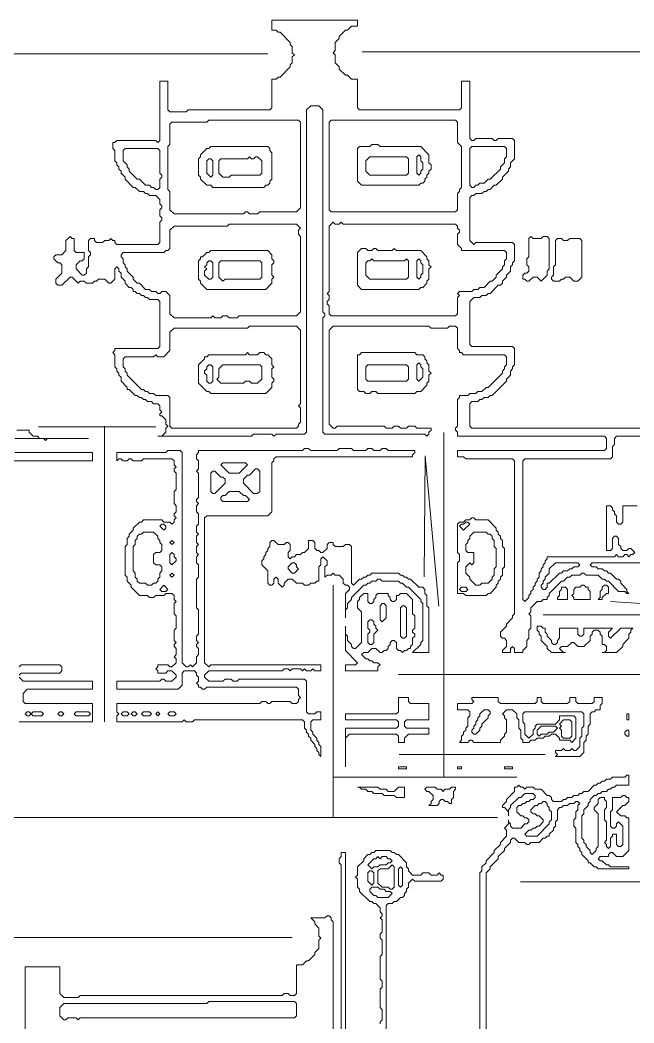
# Model space of a CAD drawing. Header units: millimetres. Extents: x 4 to 412, y 4 to 290.
# Drawn here: x 138.5 to 164.86, y 181.76 to 224.8 of the extents above; entities that cross this region are included whole.
import ezdxf

# ---------------------------------------------------------------- set-up
doc = ezdxf.new("R2010")
doc.units = ezdxf.units.MM
for name, color, linetype, lineweight in [('TRACE_CURVE', 6, 'Continuous', 0), ('TRACE_STRAIGHT', 5, 'Continuous', 0), ('TRACE_TEXT_SYMBOL', 6, 'Continuous', 0)]:
    doc.layers.add(name, color=color, linetype=linetype, lineweight=lineweight)

msp = doc.modelspace()

# ---------------------------------------------------------------- linework, layer by layer
at = {"layer": 'TRACE_CURVE', "color": 6}
for points in [[(149.314, 224.803), (149.314, 224.365), (149.489, 224.365), (149.577, 224.278), (149.665, 224.278), (150.102, 223.84), (150.102, 223.752), (150.19, 223.665), (150.19, 223.402), (150.278, 223.315), (150.19, 223.227), (150.19, 222.964), (150.102, 222.877), (150.102, 222.789), (149.665, 222.351), (149.577, 222.351), (149.489, 222.264), (149.314, 222.264), (149.314, 221.038), (149.227, 220.95), (145.724, 220.95), (145.636, 220.862), (144.935, 220.862), (144.848, 220.95), (144.848, 222.176), (144.498, 222.176), (144.498, 219.636), (144.41, 219.549), (144.322, 219.636), (142.659, 219.636), (142.571, 219.549), (142.483, 219.549), (142.483, 219.286), (142.571, 219.199), (142.571, 218.761), (142.659, 218.673), (142.659, 218.585), (142.746, 218.498), (142.746, 218.41), (142.834, 218.323), (142.834, 218.235), (143.009, 218.06), (143.009, 217.972), (143.359, 217.622), (143.447, 217.622), (143.622, 217.447), (143.797, 217.447), (143.885, 217.359), (143.972, 217.359), (144.06, 217.272), (144.322, 217.272), (144.498, 217.097), (144.498, 216.922), (144.585, 216.834), (144.585, 216.746), (144.498, 216.659), (144.498, 216.396), (144.585, 216.309), (144.585, 216.221), (144.498, 216.133), (144.498, 215.258), (144.41, 215.17), (142.659, 215.17), (142.571, 215.258)], [(158.597, 217.535), (158.685, 217.535), (158.86, 217.71), (158.947, 217.71), (159.21, 217.972), (159.21, 218.06), (159.473, 218.323), (159.473, 218.41), (159.56, 218.498), (159.56, 218.673), (159.736, 218.848), (159.736, 219.636), (159.648, 219.724), (159.035, 219.724), (158.947, 219.636), (158.86, 219.636), (158.772, 219.724), (158.072, 219.724), (157.984, 219.636), (157.896, 219.636), (157.809, 219.724), (157.809, 222.176), (157.459, 222.176), (157.459, 221.038), (157.371, 220.95), (153.08, 220.95), (152.992, 221.038), (152.992, 222.264), (152.73, 222.264), (152.554, 222.439), (152.467, 222.439), (152.204, 222.701), (152.204, 222.789), (152.029, 222.964), (152.029, 223.315), (151.941, 223.402), (152.029, 223.49), (152.029, 223.84), (152.204, 224.015), (152.204, 224.103), (152.467, 224.365), (152.554, 224.365), (152.73, 224.541), (152.992, 224.541), (152.992, 224.803), (149.314, 224.803)], [(150.715, 207.026), (150.803, 207.113), (150.803, 220.95), (150.978, 221.125), (151.328, 221.125), (151.504, 220.95), (151.504, 212.28), (151.591, 212.193), (151.591, 212.105), (151.504, 212.017), (151.504, 207.113), (151.591, 207.026), (155.882, 207.026), (155.97, 206.938), (156.057, 207.026), (156.057, 207.113), (156.145, 207.201), (156.145, 207.288), (155.532, 207.288), (155.444, 207.376), (155.182, 207.376), (155.094, 207.288), (154.831, 207.288), (154.744, 207.376), (154.569, 207.376), (154.481, 207.288), (154.218, 207.288), (154.131, 207.376), (152.117, 207.376), (152.029, 207.288), (151.941, 207.288), (151.766, 207.464), (151.766, 211.492), (151.941, 211.667), (156.057, 211.667), (156.145, 211.58), (156.846, 211.58), (156.933, 211.667), (157.196, 211.667), (157.283, 211.58), (157.283, 210.704), (157.371, 210.616), (157.371, 210.529), (157.459, 210.529), (157.546, 210.441), (159.298, 210.441), (159.385, 210.354), (159.385, 210.003), (159.298, 209.916), (159.298, 209.828), (159.21, 209.74), (159.21, 209.653), (158.597, 209.04), (158.51, 209.04), (158.334, 208.865), (158.159, 208.865), (158.072, 208.777), (157.809, 208.777), (157.721, 208.69), (157.371, 208.69), (157.371, 208.602), (157.283, 208.514), (157.283, 207.376), (157.196, 207.288)], [(165.428, 207.288), (157.896, 207.288), (157.809, 207.376), (157.809, 208.339), (157.896, 208.427), (158.159, 208.427), (158.247, 208.514), (158.334, 208.514), (158.422, 208.602), (158.597, 208.602), (158.685, 208.69), (158.772, 208.69), (159.385, 209.303), (159.385, 209.39), (159.56, 209.565), (159.56, 209.74), (159.648, 209.828), (159.648, 209.916), (159.736, 210.003), (159.736, 210.704), (159.648, 210.791), (157.896, 210.791), (157.809, 210.879), (157.809, 212.718), (157.984, 212.893), (158.247, 212.893), (158.334, 212.981), (158.51, 212.981), (158.597, 213.068), (158.685, 213.068), (159.035, 213.419), (159.123, 213.419), (159.21, 213.506), (159.21, 213.594), (159.385, 213.769), (159.385, 213.856), (159.56, 214.032), (159.56, 214.207), (159.648, 214.294), (159.648, 214.382), (159.736, 214.47), (159.736, 215.17), (159.648, 215.258), (158.072, 215.258), (157.984, 215.17), (157.809, 215.345), (157.809, 217.184), (157.896, 217.272), (157.984, 217.272), (158.072, 217.359), (158.334, 217.359), (158.422, 217.447), (158.51, 217.447), (158.597, 217.535)], [(142.571, 215.258), (142.571, 215.345), (142.483, 215.345), (142.396, 215.433), (142.308, 215.345), (142.133, 215.345), (142.046, 215.258), (141.783, 215.258), (141.695, 215.345), (141.695, 215.433), (141.52, 215.433), (141.433, 215.345), (141.433, 214.907), (141.52, 214.82), (141.52, 214.732), (141.433, 214.645), (141.433, 214.207), (141.345, 214.119), (141.345, 213.944), (141.257, 213.856), (141.17, 213.856), (140.907, 214.119), (140.907, 214.294), (141.082, 214.47), (141.17, 214.47), (141.257, 214.557), (141.257, 214.82), (140.907, 214.82), (140.82, 214.907), (140.82, 215.433), (140.732, 215.433), (140.644, 215.52), (140.469, 215.345), (140.469, 214.907), (140.294, 214.732), (140.031, 214.732), (139.944, 214.645), (139.944, 214.557), (140.119, 214.382), (140.206, 214.382), (140.294, 214.294), (140.294, 213.944), (140.031, 213.681), (140.031, 213.506), (140.119, 213.419), (140.294, 213.419), (140.644, 213.769), (140.732, 213.769), (140.995, 213.506), (141.082, 213.594), (141.257, 213.594), (141.345, 213.506), (141.608, 213.506), (141.695, 213.594), (141.783, 213.594), (141.87, 213.681), (142.133, 213.681), (142.308, 213.506), (142.396, 213.506), (142.571, 213.681), (142.571, 214.119), (142.659, 214.207), (142.746, 214.119), (142.746, 214.032)], [(142.746, 214.032), (142.834, 213.944), (142.834, 213.769), (143.009, 213.594), (143.009, 213.506), (143.184, 213.331), (143.272, 213.331), (143.359, 213.243), (143.359, 213.156), (143.447, 213.156), (143.534, 213.068), (143.622, 213.068), (143.709, 212.981), (143.797, 212.981), (143.885, 212.893), (143.972, 212.893), (144.06, 212.806), (144.41, 212.806), (144.498, 212.718), (144.498, 210.791), (144.41, 210.704), (142.571, 210.704), (142.571, 210.616), (142.483, 210.529), (142.571, 210.441), (142.571, 209.916), (142.659, 209.828), (142.659, 209.74), (142.746, 209.653), (142.746, 209.565), (142.834, 209.478), (142.834, 209.303), (143.096, 209.04), (143.096, 208.952), (143.184, 208.952), (143.447, 208.69), (143.534, 208.69), (143.622, 208.602), (143.709, 208.602), (143.797, 208.514), (143.885, 208.514), (143.972, 208.427), (144.147, 208.427), (144.235, 208.339), (144.41, 208.339), (144.498, 208.252), (144.498, 208.077), (144.585, 207.989), (144.498, 207.901), (144.498, 207.814), (144.585, 207.814), (144.76, 207.639), (144.76, 207.464), (144.848, 207.376), (144.76, 207.288), (144.76, 207.113), (144.585, 206.938), (144.41, 206.938), (148.438, 206.938), (148.526, 207.026), (149.314, 207.026), (149.402, 206.938), (149.489, 207.026), (150.715, 207.026)], [(138.28, 206.851), (139.506, 206.851), (139.593, 206.763), (139.681, 206.851), (141.433, 206.851), (139.331, 206.851), (139.243, 206.938), (139.068, 206.938), (138.893, 207.113), (138.893, 207.201), (138.367, 207.201)], [(157.196, 207.288), (157.196, 207.201), (157.283, 207.113), (157.283, 206.938), (163.589, 206.938), (163.676, 206.851), (163.676, 206.413), (163.589, 206.325), (157.283, 206.325), (157.283, 206.062), (157.546, 206.062), (157.634, 205.975), (159.648, 205.975), (159.736, 205.887), (159.736, 199.319), (159.648, 199.232), (159.648, 199.144), (159.385, 198.881), (159.385, 198.794), (159.123, 198.531), (159.123, 198.356), (159.21, 198.268), (159.298, 198.268), (159.385, 198.181), (159.385, 197.918), (159.21, 197.743), (159.21, 197.655), (159.56, 197.655), (159.56, 197.83), (159.648, 197.918), (159.736, 197.83), (159.736, 197.655), (160.086, 197.655), (160.086, 197.743), (160.261, 197.918), (160.261, 198.181), (160.349, 198.268), (160.349, 198.619), (160.436, 198.706), (160.436, 199.232), (160.349, 199.319), (160.436, 199.407), (160.436, 199.582), (160.699, 199.845), (160.874, 199.845), (160.962, 199.932), (161.137, 199.932), (161.137, 200.02), (161.224, 200.107), (161.224, 200.195), (161.75, 200.72), (161.837, 200.72), (162.012, 200.895), (162.1, 200.895), (162.188, 200.983), (162.538, 200.983), (162.626, 201.071), (162.713, 201.071), (162.801, 200.983), (163.326, 200.983), (163.501, 200.808), (163.589, 200.808), (163.676, 200.72), (163.764, 200.72)], [(164.027, 202.647), (164.114, 202.647), (164.202, 202.559), (164.202, 202.297), (164.289, 202.209), (164.289, 202.122), (164.377, 202.034), (164.552, 202.034), (164.64, 202.122), (164.727, 202.122), (164.902, 201.946), (164.815, 201.859), (164.727, 201.859), (164.64, 201.771), (164.552, 201.859), (164.465, 201.859), (164.377, 201.771), (164.202, 201.771), (164.114, 201.859), (164.027, 201.771), (161.137, 201.771), (161.137, 201.684), (161.049, 201.596), (161.049, 201.509), (160.962, 201.421), (160.962, 201.333), (160.874, 201.246), (160.874, 201.158), (160.786, 201.071), (160.786, 200.895), (160.699, 200.808), (160.699, 200.72), (160.611, 200.633), (160.611, 200.545), (160.524, 200.458), (160.524, 200.37), (160.436, 200.282), (160.436, 200.195), (160.349, 200.107), (160.349, 200.02), (160.173, 199.845), (160.086, 199.932), (160.086, 205.887), (160.173, 205.975), (163.852, 205.975), (163.939, 206.062), (163.939, 206.5), (164.027, 206.588), (164.027, 206.851), (164.114, 206.938), (166.216, 206.938)], [(137.93, 205.887), (141.608, 205.887), (141.608, 206.238), (138.28, 206.238)], [(164.99, 203.961), (164.377, 203.961), (164.377, 203.26), (164.289, 203.172), (164.202, 203.172), (164.114, 203.26), (164.114, 203.523), (164.027, 203.61), (164.027, 203.698), (163.939, 203.785), (163.939, 203.873), (163.852, 203.961), (163.676, 203.961), (163.676, 202.034), (163.852, 202.034), (163.939, 202.122), (163.939, 202.559), (164.027, 202.647)], [(163.764, 200.72), (164.202, 200.282), (164.465, 200.282), (164.552, 200.195), (164.64, 200.195), (164.552, 200.282), (164.552, 200.37), (164.289, 200.633), (164.289, 200.72), (164.202, 200.808), (164.114, 200.808), (163.852, 201.071), (163.764, 201.071), (163.676, 201.158), (163.589, 201.158), (163.501, 201.246), (163.326, 201.246), (163.239, 201.333), (163.063, 201.333), (162.976, 201.421), (163.063, 201.509), (167.004, 201.509)], [(138.455, 196.692), (138.543, 196.779), (140.206, 196.779), (140.294, 196.867), (140.294, 197.042), (140.206, 197.13), (138.543, 197.13), (138.455, 197.042)], [(138.455, 194.678), (141.608, 194.678), (141.608, 195.466), (138.718, 195.466), (138.63, 195.553), (138.63, 195.904), (138.805, 196.079), (141.608, 196.079), (141.608, 196.429), (138.63, 196.429), (138.455, 196.604)], [(164.552, 192.401), (164.465, 192.313), (163.939, 192.313), (163.852, 192.226), (163.676, 192.226), (163.589, 192.138), (163.501, 192.138), (163.414, 192.05), (163.326, 192.05), (163.239, 191.963), (163.151, 191.963), (162.888, 191.7), (162.713, 191.7), (162.626, 191.613), (162.538, 191.613), (162.45, 191.525), (162.275, 191.525), (162.188, 191.437), (162.012, 191.437), (161.925, 191.35), (161.837, 191.35), (161.75, 191.262), (161.399, 191.262), (161.312, 191.35), (161.312, 191.437), (161.224, 191.525), (161.137, 191.525), (160.874, 191.788), (160.611, 191.788), (160.524, 191.875), (160.261, 191.875), (160.173, 191.788), (160.086, 191.875), (159.998, 191.875), (159.911, 191.963), (159.823, 191.875), (159.736, 191.875), (159.736, 191.7), (159.385, 191.35), (159.385, 191.262), (159.21, 191.087), (159.21, 191), (159.298, 191), (159.473, 190.824), (159.473, 190.649), (159.473, 190.912), (159.56, 191), (159.56, 191.087), (159.911, 191.437), (159.998, 191.437), (160.173, 191.613), (160.524, 191.613), (160.611, 191.525), (160.611, 191.437), (160.524, 191.35), (160.436, 191.35), (160.349, 191.262), (160.261, 191.262), (160.173, 191.175), (160.086, 191.175), (159.998, 191.087), (159.911, 191.087), (159.823, 191), (159.823, 190.824)], [(163.589, 190.912), (163.676, 191), (163.676, 191.262), (163.589, 191.35), (163.589, 191.437), (163.414, 191.437), (163.326, 191.35), (163.326, 191.175), (163.151, 191), (163.151, 190.912), (163.326, 190.737), (163.326, 189.336), (163.239, 189.248), (163.239, 189.161), (163.063, 188.985), (162.976, 189.073), (162.976, 189.161), (162.801, 189.336), (162.801, 189.423), (162.713, 189.511), (162.713, 189.598), (162.626, 189.686), (162.626, 190.649), (162.713, 190.737), (162.713, 190.912), (162.888, 191.087), (162.888, 191.175), (162.976, 191.262), (162.976, 191.35), (163.151, 191.525), (163.239, 191.525), (163.326, 191.613), (163.414, 191.613), (163.501, 191.7), (163.676, 191.7), (163.764, 191.788), (163.852, 191.788), (163.939, 191.875), (164.027, 191.875), (164.114, 191.963), (164.64, 191.963), (164.64, 192.401), (164.552, 192.401)], [(158.51, 166.829), (158.51, 188.197), (158.685, 188.372), (158.685, 188.46), (159.035, 188.81), (159.035, 188.898), (159.298, 189.161), (159.298, 189.248), (159.56, 189.511), (159.56, 189.598), (159.648, 189.686), (159.736, 189.686), (159.911, 189.511), (160.173, 189.511), (160.261, 189.423), (160.349, 189.423), (160.436, 189.511), (160.786, 189.511), (160.962, 189.686), (161.049, 189.686), (161.137, 189.774), (161.224, 189.774), (161.224, 189.861), (161.399, 190.036), (161.399, 190.124), (161.487, 190.211), (161.487, 190.387), (161.575, 190.474), (161.575, 190.912), (161.662, 191), (161.75, 191), (161.837, 191.087), (162.012, 191.087), (162.1, 191.175), (162.275, 191.175), (162.363, 191.262), (162.45, 191.262), (162.538, 191.175), (162.45, 191.087), (162.45, 190.912), (162.363, 190.824), (162.363, 190.562), (162.275, 190.474), (162.275, 190.211), (162.363, 190.124), (162.363, 189.511), (162.45, 189.423), (162.45, 189.336), (162.538, 189.248), (162.538, 189.161), (162.626, 189.073)], [(162.626, 189.073), (162.626, 188.985), (162.888, 188.723), (162.888, 188.635), (162.976, 188.635), (163.151, 188.46), (163.239, 188.46), (163.326, 188.372), (164.64, 188.372), (164.64, 188.46), (163.852, 188.46), (163.764, 188.548), (163.676, 188.548), (163.501, 188.723), (163.414, 188.723), (163.326, 188.81), (163.414, 188.898), (163.764, 188.898), (163.764, 188.985), (163.852, 189.073), (163.939, 189.073), (164.114, 188.898), (164.377, 188.898), (164.64, 189.161), (164.64, 190.562), (164.552, 190.562), (164.465, 190.649), (164.289, 190.649), (164.114, 190.824), (164.377, 191.087), (164.465, 191.087), (164.64, 191.262), (164.64, 191.437), (164.552, 191.437), (164.465, 191.525), (164.377, 191.525), (164.289, 191.437), (163.939, 191.437), (163.939, 190.912), (163.852, 190.824), (163.852, 190.211), (163.939, 190.124), (164.027, 190.124), (164.114, 190.211), (164.114, 190.299), (164.202, 190.387), (164.377, 190.211), (164.377, 189.423), (164.289, 189.336), (164.202, 189.336), (164.114, 189.423), (164.114, 189.861), (163.939, 189.861), (163.939, 189.774), (163.852, 189.686), (163.852, 189.336), (163.764, 189.248), (163.676, 189.336), (163.676, 189.423), (163.589, 189.511), (163.676, 189.598), (163.676, 190.387), (163.589, 190.474), (163.589, 190.912)], [(159.823, 190.824), (159.998, 190.649), (160.086, 190.649), (160.173, 190.562), (160.261, 190.562), (160.349, 190.474), (160.349, 190.387), (160.261, 190.299), (160.173, 190.299), (159.998, 190.124), (159.648, 190.124), (159.56, 190.211), (159.56, 190.299), (159.473, 190.387), (159.473, 190.474), (159.473, 190.299), (159.298, 190.124), (159.385, 190.036), (159.385, 189.774), (159.123, 189.511), (159.123, 189.423), (158.86, 189.161), (158.86, 189.073), (158.51, 188.723), (158.51, 188.635), (158.334, 188.46), (158.334, 188.285), (158.247, 188.197), (158.247, 166.829)], [(153.781, 189.161), (153.693, 189.073), (153.605, 189.073), (153.518, 188.985), (153.43, 188.985), (153.255, 188.81), (153.255, 188.723), (152.992, 188.46), (152.992, 188.11), (152.905, 188.022), (152.992, 187.934), (152.992, 187.584), (153.08, 187.497), (153.08, 187.409), (153.518, 186.971), (153.605, 186.971), (153.693, 186.884), (153.781, 186.884), (153.956, 186.708), (153.956, 186.533), (154.043, 186.446), (154.043, 186.358), (153.956, 186.271), (154.043, 186.183), (154.043, 185.658), (153.956, 185.57), (153.956, 185.395), (154.043, 185.307), (154.043, 184.694), (153.956, 184.607), (153.956, 183.643), (154.043, 183.556), (154.043, 183.293), (153.956, 183.205), (153.956, 182.417), (154.043, 182.33), (154.043, 181.892), (153.956, 181.804), (153.956, 181.717)], [(154.218, 171.558), (154.218, 186.796), (154.306, 186.884), (154.481, 186.884), (154.569, 186.971), (154.656, 186.971), (154.831, 187.146), (154.919, 187.146), (155.007, 187.234), (155.007, 187.321), (155.094, 187.409), (155.094, 187.497), (155.182, 187.584), (155.182, 187.759), (155.357, 187.934), (155.444, 187.847), (156.583, 187.847), (156.67, 187.934), (156.67, 188.11), (156.583, 188.11), (156.495, 188.197), (156.408, 188.11), (156.145, 188.11), (156.057, 188.197), (155.795, 188.197), (155.707, 188.11), (155.357, 188.11), (155.182, 188.285), (155.182, 188.372), (155.094, 188.46), (155.094, 188.635), (154.744, 188.985), (154.656, 188.985), (154.569, 189.073), (154.481, 189.073), (154.394, 189.161), (153.781, 189.161)], [(151.679, 186.358), (151.591, 186.271), (150.978, 186.271), (151.153, 186.095), (151.153, 186.008), (151.328, 185.833), (151.328, 185.482), (151.416, 185.395), (151.328, 185.307), (151.328, 184.957), (151.153, 184.782), (151.153, 184.694), (150.891, 184.432), (150.803, 184.432), (150.628, 184.256), (150.365, 184.256), (150.365, 183.03), (150.278, 182.943), (150.102, 182.943), (150.015, 183.03), (149.84, 183.03), (149.752, 182.943), (141.082, 182.943), (140.995, 182.855), (140.382, 182.855), (140.206, 183.03), (140.206, 184.169), (138.718, 184.169), (138.718, 178.652)], [(151.854, 186.183), (151.854, 186.271), (151.766, 186.358), (151.679, 186.358)], [(151.941, 179.44), (151.941, 186.095), (151.854, 186.183)]]:
    msp.add_lwpolyline(points, dxfattribs=at)
for points in [[(146.512, 220.425), (146.599, 220.512), (150.453, 220.512), (150.54, 220.425), (150.54, 216.746), (150.365, 216.571), (148.789, 216.571), (148.701, 216.484), (148.351, 216.484), (148.263, 216.571), (148.176, 216.571), (148.088, 216.484), (145.111, 216.484), (144.935, 216.659), (144.935, 217.447), (144.848, 217.535), (144.848, 219.374), (144.935, 219.461), (144.935, 220.337), (145.023, 220.425)], [(151.766, 220.425), (151.854, 220.512), (157.196, 220.512), (157.283, 220.425), (157.283, 219.549), (157.459, 219.374), (157.459, 217.622), (157.371, 217.535), (157.371, 217.447), (157.283, 217.359), (157.283, 216.659), (157.196, 216.571), (151.854, 216.571), (151.766, 216.659)], [(142.921, 219.199), (143.009, 219.286), (144.41, 219.286), (144.498, 219.199), (144.498, 218.235), (144.585, 218.148), (144.585, 218.06), (144.498, 217.972), (144.498, 217.622), (144.41, 217.535), (144.322, 217.535), (144.235, 217.622), (144.147, 217.622), (144.06, 217.71), (143.885, 217.71), (143.622, 217.972), (143.534, 217.972), (143.184, 218.323), (143.184, 218.41), (143.096, 218.498), (143.096, 218.585), (142.921, 218.761)], [(157.809, 219.286), (157.896, 219.374), (159.298, 219.374), (159.385, 219.286), (159.385, 218.936), (159.298, 218.848), (159.298, 218.673), (159.123, 218.498), (159.123, 218.41), (158.685, 217.972), (158.597, 217.972), (158.422, 217.797), (158.247, 217.797), (158.159, 217.71), (158.072, 217.71), (157.984, 217.622), (157.896, 217.622), (157.809, 217.71)], [(151.941, 216.133), (152.029, 216.046), (152.204, 216.046), (152.292, 216.133), (152.379, 216.046), (157.196, 216.046), (157.283, 215.958), (157.283, 215.871), (157.371, 215.783), (157.371, 215.696), (157.283, 215.608), (157.283, 215.17), (157.459, 214.995), (157.459, 214.907), (159.298, 214.907), (159.385, 214.82), (159.385, 214.557), (159.298, 214.47), (159.298, 214.294), (159.21, 214.207), (159.21, 214.119), (158.947, 213.856), (158.947, 213.769), (158.772, 213.594), (158.685, 213.594), (158.422, 213.331), (158.247, 213.331), (158.159, 213.243), (157.984, 213.243), (157.896, 213.156), (157.371, 213.156), (157.283, 213.068), (157.371, 212.981), (157.283, 212.893), (157.283, 212.193), (157.196, 212.105), (151.854, 212.105), (151.766, 212.193), (151.766, 212.543), (151.679, 212.63), (151.679, 212.718), (151.766, 212.806), (151.766, 212.981), (151.679, 213.068), (151.766, 213.156), (151.766, 215.958)], [(147.388, 215.958), (147.475, 216.046), (150.365, 216.046), (150.54, 215.871), (150.453, 215.783), (150.453, 215.608), (150.54, 215.52), (150.54, 212.28), (150.365, 212.105), (147.913, 212.105), (147.825, 212.017), (147.475, 212.017), (147.388, 212.105), (147.212, 212.105), (147.125, 212.017), (146.862, 212.017), (146.775, 212.105), (146.687, 212.017), (145.111, 212.017), (144.935, 212.193), (144.935, 212.981), (144.76, 213.156), (144.585, 213.156), (144.498, 213.068), (144.41, 213.068), (144.322, 213.156), (144.147, 213.156), (144.06, 213.243), (143.885, 213.243), (143.622, 213.506), (143.534, 213.506), (143.359, 213.681), (143.359, 213.769), (143.096, 214.032), (143.096, 214.119), (143.009, 214.207), (143.009, 214.294), (142.921, 214.382), (142.921, 214.557), (142.834, 214.645), (142.834, 214.732), (142.921, 214.82), (144.673, 214.82), (144.76, 214.907), (144.848, 214.907), (144.935, 214.995), (144.935, 215.783), (145.111, 215.958)], [(148.263, 211.58), (148.351, 211.667), (150.365, 211.667), (150.54, 211.492), (150.54, 208.339), (150.453, 208.252), (150.54, 208.164), (150.54, 207.551), (150.453, 207.464), (150.453, 207.376), (150.365, 207.288), (145.023, 207.288), (144.935, 207.376), (144.935, 208.602), (144.848, 208.69), (144.322, 208.69), (144.235, 208.777), (144.06, 208.777), (143.972, 208.865), (143.885, 208.865), (143.797, 208.952), (143.709, 208.952), (143.096, 209.565), (143.096, 209.653), (143.009, 209.74), (143.009, 209.828), (142.921, 209.916), (142.921, 210.266), (143.009, 210.354), (144.235, 210.354), (144.322, 210.441), (144.41, 210.354), (144.673, 210.354), (144.935, 210.616), (144.935, 211.404), (145.111, 211.58)], [(161.487, 201.509), (162.45, 201.509), (162.538, 201.421), (162.45, 201.333), (162.275, 201.333), (162.188, 201.246), (162.1, 201.246), (162.012, 201.158), (161.837, 201.158), (161.75, 201.071), (161.662, 201.071), (161.224, 200.633), (161.137, 200.633), (161.137, 200.458), (161.049, 200.37), (160.962, 200.37), (160.874, 200.458), (160.874, 200.545), (160.962, 200.633), (160.962, 200.72), (161.049, 200.808), (161.049, 200.895), (161.224, 201.071), (161.224, 201.246)], [(138.718, 195.028), (138.805, 195.116), (138.893, 195.116), (138.98, 195.028), (138.893, 194.94), (138.805, 194.94)], [(138.98, 195.028), (139.068, 195.116), (139.418, 195.116), (139.506, 195.028), (139.418, 194.94), (139.068, 194.94)], [(140.119, 195.028), (140.206, 195.116), (140.294, 195.116), (140.382, 195.028), (140.294, 194.94), (140.206, 194.94)], [(140.82, 195.028), (140.907, 195.116), (141.433, 195.116), (141.52, 195.028), (141.433, 194.94), (140.907, 194.94)], [(160.874, 191.175), (160.962, 191.262), (161.049, 191.262), (161.137, 191.175), (161.137, 191.087), (161.224, 191), (161.224, 190.912), (161.312, 190.824), (161.312, 190.474), (161.224, 190.387), (161.224, 190.299), (160.699, 189.774), (160.261, 189.774), (160.173, 189.861), (160.349, 190.036), (160.436, 190.036), (160.524, 190.124), (160.611, 190.124), (160.699, 190.211), (160.786, 190.211), (160.962, 190.387), (160.962, 190.474), (160.786, 190.649), (160.699, 190.649), (160.611, 190.737), (160.524, 190.737), (160.436, 190.824), (160.436, 190.912), (160.611, 191.087), (160.699, 191.087), (160.786, 191.175)], [(153.781, 188.81), (153.868, 188.898), (153.956, 188.81), (154.043, 188.898), (154.218, 188.898), (154.306, 188.81), (154.394, 188.81), (154.481, 188.723), (154.394, 188.635), (154.306, 188.635), (154.218, 188.548), (153.956, 188.548), (153.868, 188.46), (153.693, 188.46), (153.605, 188.372), (153.43, 188.548), (153.693, 188.81)], [(154.481, 188.548), (154.569, 188.46), (154.569, 187.584), (154.481, 187.497), (154.394, 187.497), (154.306, 187.584), (154.043, 187.584), (153.868, 187.759), (153.868, 188.285), (153.956, 188.372), (154.306, 188.372)], [(153.43, 188.197), (153.518, 188.285), (153.605, 188.285), (153.693, 188.197), (153.693, 187.759), (153.605, 187.672), (153.43, 187.847)], [(154.744, 188.372), (154.831, 188.46), (154.919, 188.372), (154.919, 187.672), (154.831, 187.584), (154.744, 187.672)], [(153.518, 187.497), (153.605, 187.584), (153.868, 187.584), (153.956, 187.497), (154.131, 187.497), (154.218, 187.409), (154.394, 187.409), (154.481, 187.321), (154.306, 187.146), (153.868, 187.146), (153.781, 187.234), (153.693, 187.234), (153.518, 187.409)], [(146.512, 182.592), (146.599, 182.68), (150.278, 182.68), (150.365, 182.592), (150.365, 182.067), (150.278, 181.979), (141.082, 181.979), (140.995, 181.892), (140.907, 181.979), (140.557, 181.979), (140.469, 181.892), (140.382, 181.892), (140.206, 182.067), (140.206, 182.417), (140.382, 182.592)]]:
    msp.add_lwpolyline(points, close=True, dxfattribs=at)
at = {"layer": 'TRACE_STRAIGHT', "color": 5}
for p, q in [((153.186, 223.44), (186.364, 223.44)), ((133.368, 223.351), (149.143, 223.351)), ((139.298, 207.348), (144.333, 207.348)), ((142.125, 207.376), (142.125, 194.678)), ((156.697, 207.097), (156.697, 192.313)), ((155.844, 200.906), (155.898, 206.106)), ((155.898, 206.106), (156.484, 199.648)), ((151.941, 200.545), (151.941, 190.578)), ((163.852, 199.845), (171.821, 199.319)), ((160.962, 199.275), (168.931, 199.275)), ((154.741, 196.713), (199.056, 196.713)), ((154.774, 193.279), (161.049, 193.279)), ((151.941, 192.313), (159.823, 192.313)), ((124.231, 190.578), (159.003, 190.578)), ((159.987, 187.813), (172.248, 187.813)), ((119.889, 185.43), (150.19, 185.43))]:
    msp.add_line(p, q, dxfattribs=at)
at = {"layer": 'TRACE_TEXT_SYMBOL', "color": 6}
for points in [[(146.687, 219.374), (146.599, 219.286), (146.512, 219.286), (146.249, 219.023), (146.249, 218.936), (146.162, 218.848), (146.162, 218.148), (146.249, 218.06), (146.249, 217.972), (146.512, 217.71), (146.687, 217.71), (146.775, 217.622), (148.964, 217.622), (149.051, 217.71), (149.139, 217.71), (149.227, 217.797), (149.227, 217.885), (149.314, 217.972), (149.314, 219.111), (149.227, 219.199), (149.227, 219.286), (149.139, 219.374)], [(153.605, 219.461), (153.518, 219.374), (153.08, 219.374), (152.992, 219.286), (152.992, 217.885), (153.167, 217.71), (155.62, 217.71), (155.707, 217.797), (155.795, 217.797), (155.882, 217.885), (155.882, 217.972), (155.97, 218.06), (155.97, 218.148), (156.057, 218.235), (156.057, 218.323), (156.145, 218.41), (156.145, 218.585), (156.057, 218.673), (156.057, 219.023), (155.707, 219.374), (153.956, 219.374), (153.868, 219.461)], [(146.512, 218.761), (146.599, 218.848), (146.687, 218.848), (146.775, 218.761), (146.775, 218.148), (146.687, 218.06), (146.512, 218.235)], [(148.263, 218.848), (148.351, 218.936), (148.438, 218.848), (148.526, 218.848), (148.614, 218.936), (148.701, 218.936), (148.876, 218.761), (148.876, 218.235), (148.789, 218.148), (147.563, 218.148), (147.475, 218.06), (147.212, 218.06), (147.037, 218.235), (147.037, 218.761), (147.125, 218.848)], [(153.518, 218.936), (155.094, 218.936), (155.182, 218.848), (155.182, 218.235), (155.094, 218.148), (153.518, 218.148), (153.343, 218.323), (153.343, 218.761)], [(155.532, 218.936), (155.62, 219.023), (155.707, 218.936), (155.707, 218.761), (155.795, 218.673), (155.795, 218.41), (155.707, 218.323), (155.707, 218.235), (155.62, 218.148), (155.532, 218.235)], [(160.436, 215.52), (160.349, 215.433), (160.349, 214.645), (160.261, 214.557), (160.261, 214.294), (160.349, 214.207), (160.349, 214.032), (160.261, 213.944), (160.173, 213.944), (160.086, 213.856), (160.086, 213.681), (160.173, 213.681), (160.261, 213.594), (160.349, 213.594), (160.524, 213.769), (160.699, 213.769), (160.874, 213.594), (161.137, 213.856), (161.137, 214.032), (161.224, 214.119), (161.224, 215.433), (161.137, 215.52), (160.962, 215.52), (160.874, 215.433), (160.524, 215.433)], [(161.575, 215.433), (161.487, 215.345), (161.487, 214.294), (161.399, 214.207), (161.399, 213.856), (161.312, 213.769), (161.312, 213.681), (161.399, 213.594), (161.662, 213.594), (161.75, 213.681), (161.837, 213.681), (161.925, 213.769), (162.1, 213.769), (162.275, 213.594), (162.45, 213.594), (162.626, 213.769), (162.626, 215.345), (162.538, 215.433), (162.1, 215.433), (162.012, 215.345), (161.837, 215.345), (161.75, 215.433)], [(146.687, 214.907), (146.599, 214.82), (146.512, 214.82), (146.337, 214.645), (146.249, 214.645), (146.249, 214.557), (146.162, 214.47), (146.162, 213.681), (146.249, 213.594), (146.249, 213.506), (146.512, 213.243), (149.051, 213.243), (149.314, 213.506), (149.314, 213.681), (149.402, 213.769), (149.314, 213.856), (149.314, 214.294), (149.402, 214.382), (149.402, 214.47), (149.314, 214.557), (149.314, 214.732), (149.139, 214.907)], [(153.167, 214.995), (152.992, 214.82), (152.992, 213.419), (153.167, 213.243), (155.62, 213.243), (155.707, 213.331), (155.795, 213.331), (155.97, 213.506), (155.97, 213.594), (156.057, 213.681), (156.057, 214.119), (156.145, 214.207), (156.057, 214.294), (156.057, 214.47), (155.97, 214.557), (155.97, 214.645), (155.707, 214.907), (154.656, 214.907), (154.569, 214.995), (154.481, 214.907), (153.868, 214.907), (153.781, 214.995), (153.693, 214.995), (153.605, 214.907), (153.43, 214.907), (153.343, 214.995)], [(146.512, 214.382), (146.599, 214.47), (146.687, 214.47), (146.775, 214.382), (146.775, 213.769), (146.687, 213.681), (146.599, 213.681), (146.424, 213.856), (146.424, 214.032), (146.512, 214.119), (146.424, 214.207), (146.512, 214.294)], [(147.037, 214.382), (147.125, 214.47), (148.789, 214.47), (148.876, 214.382), (148.876, 213.769), (148.789, 213.681), (147.3, 213.681), (147.212, 213.594), (147.037, 213.769)], [(153.518, 214.47), (153.605, 214.557), (153.693, 214.47), (155.007, 214.47), (155.094, 214.557), (155.182, 214.47), (155.182, 213.769), (155.094, 213.681), (153.518, 213.681), (153.343, 213.856), (153.343, 214.382), (153.43, 214.47)], [(155.532, 214.47), (155.62, 214.557), (155.707, 214.47), (155.707, 214.382), (155.795, 214.294), (155.795, 213.944), (155.707, 213.856), (155.707, 213.769), (155.62, 213.681), (155.532, 213.769)], [(148.263, 210.529), (148.176, 210.441), (146.599, 210.441), (146.512, 210.354), (146.424, 210.354), (146.424, 210.266), (146.162, 210.003), (146.162, 209.215), (146.512, 208.865), (146.599, 208.865), (146.687, 208.777), (149.051, 208.777), (149.314, 209.04), (149.314, 209.215), (149.402, 209.303), (149.402, 209.39), (149.314, 209.478), (149.314, 209.828), (149.402, 209.916), (149.314, 210.003), (149.314, 210.266), (149.139, 210.441), (149.051, 210.441), (148.964, 210.529), (148.789, 210.529), (148.701, 210.441), (148.351, 210.441)], [(153.167, 210.529), (153.08, 210.441), (152.992, 210.441), (152.992, 208.952), (153.08, 208.865), (153.255, 208.865), (153.343, 208.777), (153.518, 208.777), (153.605, 208.865), (153.781, 208.865), (153.868, 208.777), (155.444, 208.777), (155.532, 208.865), (155.707, 208.865), (155.97, 209.127), (155.97, 209.215), (156.057, 209.303), (156.057, 209.565), (156.145, 209.653), (156.057, 209.74), (156.057, 210.003), (155.97, 210.091), (155.97, 210.178), (155.882, 210.266), (155.882, 210.354), (155.795, 210.441), (155.532, 210.441), (155.444, 210.529)], [(155.532, 210.003), (155.62, 210.091), (155.707, 210.003), (155.707, 209.916), (155.795, 209.828), (155.795, 209.478), (155.62, 209.303), (155.532, 209.39)], [(146.512, 209.916), (146.599, 210.003), (146.687, 210.003), (146.775, 209.916), (146.775, 209.303), (146.687, 209.215), (146.599, 209.215), (146.512, 209.303), (146.512, 209.565), (146.424, 209.653), (146.424, 209.74), (146.512, 209.828)], [(147.212, 210.003), (148.789, 210.003), (148.876, 209.916), (148.876, 209.39), (148.701, 209.215), (148.438, 209.215), (148.351, 209.303), (148.176, 209.303), (148.088, 209.215), (147.125, 209.215), (146.95, 209.39), (147.037, 209.478), (147.037, 209.828)], [(153.343, 209.916), (153.43, 210.003), (155.094, 210.003), (155.182, 209.916), (155.182, 209.39), (155.094, 209.303), (153.43, 209.303), (153.343, 209.39)], [(147.125, 205.712), (147.212, 205.8), (148.176, 205.8), (148.263, 205.712), (147.913, 205.362), (147.475, 205.362)], [(146.687, 205.362), (146.775, 205.449), (146.862, 205.449), (147.125, 205.187), (147.212, 205.187), (147.3, 205.099), (147.3, 204.924), (146.862, 204.486), (146.775, 204.486), (146.687, 204.574)], [(148.614, 205.537), (148.701, 205.537), (148.789, 205.449), (148.789, 204.574), (148.701, 204.486), (148.526, 204.486), (148.088, 204.924), (148.088, 205.099), (148.263, 205.274), (148.351, 205.274)], [(147.475, 204.574), (147.913, 204.574), (148.088, 204.398), (148.176, 204.398), (148.351, 204.223), (148.263, 204.136), (147.212, 204.136), (147.125, 204.223), (147.125, 204.311), (147.212, 204.398), (147.3, 204.398)], [(144.498, 203.085), (144.585, 203.172), (144.673, 203.172), (144.76, 203.085), (144.76, 202.997), (144.673, 202.91)], [(157.896, 203.435), (157.809, 203.348), (157.634, 203.348), (157.546, 203.26), (157.371, 203.26), (157.283, 203.172), (157.283, 201.946), (157.371, 201.859), (157.371, 201.596), (157.283, 201.509), (157.283, 200.195), (157.546, 200.195), (157.634, 200.107), (158.51, 200.107), (158.597, 200.195), (158.685, 200.195), (158.947, 200.458), (158.947, 200.545), (159.035, 200.633), (159.035, 200.72), (159.123, 200.808), (159.123, 200.895), (159.21, 200.983), (159.21, 201.246), (159.298, 201.333), (159.298, 202.122), (159.21, 202.209), (159.21, 202.472), (159.123, 202.559), (159.123, 202.647), (159.035, 202.735), (159.035, 202.822), (158.947, 202.91), (158.947, 202.997), (158.597, 203.348), (158.072, 203.348), (157.984, 203.435)], [(157.546, 203.172), (157.634, 203.26), (157.721, 203.26), (157.809, 203.172), (157.546, 202.91), (157.371, 203.085), (157.459, 203.172)], [(143.709, 202.735), (143.797, 202.822), (144.235, 202.822), (144.41, 202.647), (144.41, 202.559), (144.498, 202.472), (144.498, 202.384), (144.585, 202.297), (144.585, 202.034), (144.498, 201.946), (144.322, 201.946), (144.235, 201.859), (144.235, 201.509), (144.322, 201.421), (144.498, 201.421), (144.585, 201.333), (144.585, 201.158), (144.498, 201.071), (144.498, 200.895), (144.41, 200.808), (144.41, 200.72), (144.322, 200.633), (144.235, 200.633), (144.147, 200.545), (143.972, 200.545), (143.885, 200.633), (143.622, 200.633), (143.534, 200.72), (143.534, 200.808), (143.447, 200.895), (143.447, 201.071), (143.359, 201.158), (143.359, 202.209), (143.447, 202.297), (143.447, 202.472), (143.534, 202.559), (143.534, 202.647), (143.622, 202.735)], [(157.984, 202.822), (158.51, 202.822), (158.597, 202.735), (158.685, 202.735), (158.772, 202.647), (158.772, 202.559), (158.86, 202.472), (158.86, 202.209), (158.947, 202.122), (158.947, 201.333), (158.86, 201.246), (158.86, 200.983), (158.772, 200.895), (158.772, 200.808), (158.597, 200.633), (158.334, 200.633), (158.247, 200.545), (158.072, 200.545), (157.809, 200.808), (157.809, 200.895), (157.634, 201.071), (157.634, 201.333), (157.809, 201.509), (157.896, 201.421), (157.984, 201.509), (157.984, 201.946), (157.721, 201.946), (157.634, 202.034), (157.634, 202.297), (157.721, 202.384), (157.721, 202.472), (157.809, 202.559), (157.809, 202.647)], [(144.935, 202.384), (145.023, 202.472), (145.111, 202.384), (145.023, 202.297)], [(144.935, 201.859), (145.023, 201.946), (145.111, 201.859), (145.111, 201.771), (145.198, 201.684), (145.198, 201.596), (145.023, 201.421), (144.935, 201.509)], [(150.19, 201.509), (150.278, 201.509), (150.365, 201.421), (150.365, 201.333), (150.453, 201.246), (150.278, 201.071), (150.19, 201.071), (150.015, 201.246), (150.015, 201.333)], [(144.935, 200.983), (145.023, 201.071), (145.111, 200.983), (145.023, 200.895)], [(144.673, 200.545), (144.848, 200.37), (144.76, 200.282), (144.585, 200.282), (144.498, 200.37)], [(157.371, 200.37), (157.459, 200.458), (157.634, 200.458), (157.721, 200.37), (157.634, 200.282), (157.459, 200.282)], [(161.75, 200.458), (161.75, 200.37), (161.662, 200.282), (161.662, 200.107), (161.575, 200.02), (161.575, 199.932), (162.012, 199.932), (162.012, 200.37), (161.925, 200.458)], [(162.626, 200.545), (162.538, 200.458), (162.363, 200.458), (162.275, 200.37), (162.275, 200.195), (162.188, 200.107), (162.275, 200.02), (162.275, 199.932), (162.976, 199.932), (162.976, 200.282), (162.888, 200.37), (162.888, 200.458), (162.801, 200.458), (162.713, 200.545)], [(163.589, 200.545), (163.501, 200.458), (163.501, 200.37), (163.414, 200.282), (163.414, 200.02), (163.326, 199.932), (163.501, 199.932), (163.501, 200.02), (163.676, 200.195), (163.764, 200.195), (163.764, 200.458), (163.676, 200.545)], [(153.956, 199.669), (154.043, 199.757), (154.131, 199.757), (154.218, 199.669), (154.218, 199.144), (154.043, 198.969), (153.956, 199.056)], [(154.831, 199.582), (154.919, 199.669), (155.007, 199.669), (155.094, 199.582), (155.094, 198.356), (155.007, 198.268), (154.919, 198.268), (154.831, 198.356)], [(153.43, 198.969), (153.518, 199.056), (153.605, 199.056), (153.693, 198.969), (153.693, 198.881), (153.781, 198.794), (153.781, 198.706), (153.868, 198.619), (153.693, 198.443), (153.693, 198.093), (153.605, 198.006), (153.518, 198.006), (153.43, 198.093), (153.43, 198.443), (153.518, 198.531), (153.518, 198.619), (153.43, 198.706)], [(154.744, 195.729), (154.744, 195.116), (154.656, 195.028), (152.467, 195.028), (152.467, 194.765), (154.656, 194.765), (154.744, 194.678), (154.744, 194.503), (154.656, 194.415), (152.467, 194.415), (152.467, 192.751), (152.467, 193.977), (152.642, 194.152), (154.656, 194.152), (154.744, 194.065), (154.744, 193.802), (155.007, 193.802), (155.007, 193.977), (155.182, 194.152), (156.057, 194.152), (156.057, 194.415), (155.094, 194.415), (155.007, 194.503), (155.007, 194.678), (155.094, 194.765), (156.057, 194.765), (156.057, 195.466), (155.269, 195.466), (155.182, 195.553), (155.182, 195.729)], [(142.834, 195.028), (142.921, 195.116), (143.096, 195.116), (143.184, 195.028), (143.096, 194.94), (142.921, 194.94)], [(143.272, 195.028), (143.359, 195.116), (143.447, 195.116), (143.534, 195.028), (143.447, 194.94), (143.359, 194.94)], [(143.709, 195.028), (143.797, 195.116), (144.06, 195.116), (144.147, 195.028), (144.06, 194.94), (143.797, 194.94)], [(144.322, 195.028), (144.41, 195.116), (144.498, 195.028), (144.41, 194.94)], [(144.848, 195.028), (144.935, 195.116), (145.111, 195.116), (145.198, 195.028), (145.111, 194.94), (144.935, 194.94)], [(158.422, 195.203), (158.597, 195.203), (158.685, 195.116), (158.685, 195.028), (158.597, 194.94), (158.597, 194.853), (158.334, 194.59), (158.334, 194.503), (158.247, 194.415), (158.247, 194.327), (158.072, 194.152), (157.984, 194.152), (157.896, 194.24), (157.896, 194.327), (157.984, 194.415), (157.984, 194.503), (158.072, 194.59), (158.072, 194.678), (158.159, 194.765), (158.159, 194.853), (158.247, 194.94), (158.247, 195.028)], [(164.552, 195.028), (164.552, 194.765), (164.64, 194.765), (164.64, 195.028)], [(161.837, 194.765), (162.1, 194.765), (162.188, 194.678), (162.188, 194.065), (162.1, 193.977), (161.837, 193.977), (161.75, 194.065), (161.75, 194.327), (161.662, 194.415), (161.75, 194.503), (161.662, 194.59)], [(160.874, 194.503), (161.487, 194.503), (161.575, 194.415), (161.399, 194.24), (161.224, 194.24), (161.137, 194.152), (160.874, 194.152), (160.786, 194.065), (160.699, 194.152), (160.699, 194.327)], [(164.552, 194.327), (164.465, 194.24), (164.465, 194.152), (164.552, 194.065), (164.64, 194.065), (164.64, 194.327)], [(154.744, 192.751), (155.094, 192.751), (155.094, 192.664), (154.744, 192.664)], [(157.283, 192.751), (157.459, 192.751), (157.459, 192.664), (157.283, 192.664)], [(159.298, 192.751), (159.648, 192.751), (159.648, 192.664), (159.298, 192.664)], [(152.992, 191.875), (153.08, 191.875), (153.167, 191.788), (153.343, 191.788), (153.43, 191.7), (153.605, 191.7), (153.693, 191.613), (154.043, 191.613), (154.131, 191.525), (154.569, 191.525), (154.656, 191.437), (155.007, 191.437), (155.007, 191.875), (154.744, 191.875), (154.569, 191.7), (154.306, 191.7), (154.218, 191.788), (153.956, 191.788), (153.868, 191.875)], [(155.97, 191.875), (155.882, 191.788), (155.97, 191.7), (156.057, 191.7), (156.233, 191.525), (156.233, 191.35), (156.145, 191.262), (156.145, 191.175), (156.057, 191.087), (156.408, 191.087), (156.495, 191.175), (156.495, 191.262), (156.583, 191.35), (156.67, 191.35), (156.758, 191.262), (156.846, 191.262), (156.933, 191.175), (157.021, 191.175), (157.021, 191.35), (157.108, 191.437), (157.108, 191.7), (157.196, 191.788), (157.196, 191.875), (157.021, 191.875), (156.933, 191.788), (156.758, 191.788), (156.67, 191.7), (156.583, 191.788), (156.408, 191.788), (156.32, 191.875)], [(152.292, 189.073), (152.292, 188.898), (152.204, 188.81), (152.204, 188.635), (152.292, 188.548), (152.292, 179.878), (152.204, 179.79), (152.292, 179.703), (152.292, 178.914), (152.467, 178.914), (152.467, 189.073)]]:
    msp.add_lwpolyline(points, close=True, dxfattribs=at)
for points in [[(150.715, 206.413), (150.628, 206.325), (146.162, 206.325), (146.162, 206.238), (146.074, 206.15), (146.074, 205.975), (146.162, 205.887), (146.162, 205.537), (146.074, 205.449), (146.162, 205.362), (146.162, 204.311), (146.074, 204.223), (146.074, 204.136), (146.162, 204.048), (146.074, 203.961), (146.074, 203.698), (146.162, 203.61), (146.162, 203.172), (146.074, 203.085), (146.074, 202.822), (146.162, 202.735), (146.074, 202.647), (146.074, 202.384), (146.162, 202.297), (146.074, 202.209), (146.074, 201.946), (146.162, 201.859), (146.074, 201.771), (146.074, 201.509), (146.162, 201.421), (146.162, 200.895), (146.074, 200.808), (146.074, 199.582), (146.162, 199.494), (146.162, 198.443), (146.074, 198.356), (146.074, 198.181), (146.162, 198.093), (146.074, 198.006), (146.074, 197.918), (146.162, 197.83), (146.162, 197.568), (146.074, 197.48), (146.074, 197.217), (145.899, 197.042), (145.811, 197.13), (145.724, 197.042), (145.636, 197.042), (145.461, 197.217), (145.461, 206.238), (145.373, 206.325), (144.848, 206.325), (144.76, 206.238), (142.659, 206.238), (142.659, 205.887), (142.746, 205.975), (142.834, 205.975), (142.921, 205.887), (143.096, 205.887), (143.184, 205.975), (143.272, 205.975), (143.359, 205.887), (143.709, 205.887), (143.797, 205.975)], [(149.402, 205.887), (149.402, 205.975), (149.489, 206.062), (155.357, 206.062), (155.357, 206.15), (155.444, 206.238), (155.444, 206.325), (154.306, 206.325), (154.218, 206.413), (154.043, 206.413), (153.956, 206.325), (153.693, 206.325), (153.605, 206.413), (153.43, 206.413), (153.343, 206.325), (152.817, 206.325), (152.73, 206.413), (152.204, 206.413), (152.117, 206.325), (150.978, 206.325), (150.891, 206.413), (150.715, 206.413)], [(143.797, 205.975), (145.023, 205.975), (145.111, 205.887), (145.111, 205.712), (145.198, 205.624), (145.111, 205.537), (145.111, 205.449), (145.198, 205.362), (145.198, 204.661), (145.111, 204.574), (145.111, 204.048), (145.198, 203.961), (145.198, 203.698), (145.111, 203.61), (145.111, 203.523), (145.198, 203.435), (145.111, 203.348), (145.111, 203.26), (145.023, 203.172), (144.935, 203.26), (144.673, 203.26), (144.585, 203.348), (143.797, 203.348), (143.709, 203.26), (143.622, 203.26), (143.359, 202.997), (143.359, 202.91), (143.184, 202.735), (143.184, 202.647), (143.096, 202.559), (143.096, 202.297), (143.009, 202.209), (143.009, 200.983), (143.096, 200.895), (143.096, 200.72), (143.272, 200.545), (143.272, 200.458), (143.622, 200.107), (143.972, 200.107), (144.06, 200.02), (144.235, 200.02), (144.322, 200.107), (144.673, 200.107), (144.76, 200.195), (145.023, 200.195), (145.111, 200.107), (145.111, 199.932), (145.198, 199.845), (145.111, 199.757), (145.111, 199.319), (145.198, 199.232), (145.198, 198.706), (145.111, 198.619), (145.111, 198.181), (145.198, 198.093), (145.111, 198.006), (145.111, 197.918), (145.198, 197.83), (145.198, 197.568), (145.111, 197.48), (145.198, 197.393), (145.198, 197.217), (145.023, 197.042), (144.935, 197.042)], [(150.803, 194.327), (150.803, 194.24), (150.891, 194.152), (150.891, 194.065), (150.978, 193.977), (150.978, 193.89), (151.153, 193.714), (151.153, 193.627), (151.241, 193.539), (151.241, 193.452), (151.328, 193.364), (151.328, 193.277), (151.416, 193.189), (151.416, 193.627), (151.328, 193.714), (151.328, 193.802), (151.241, 193.89), (151.241, 193.977), (151.066, 194.152), (151.066, 194.24), (150.978, 194.327), (150.978, 194.678), (151.066, 194.765), (151.416, 194.765), (151.416, 195.116), (151.241, 195.116), (151.153, 195.028), (150.891, 195.028), (150.803, 195.116), (150.803, 196.429), (150.715, 196.517), (147.913, 196.517), (147.825, 196.429), (147.65, 196.429), (147.563, 196.517), (147.3, 196.517), (147.212, 196.429), (146.599, 196.429), (146.424, 196.604), (146.424, 196.692), (146.599, 196.867), (149.752, 196.867), (149.84, 196.955), (150.015, 196.955), (150.102, 196.867), (150.19, 196.955), (150.54, 196.955), (150.628, 196.867), (150.715, 196.955), (150.803, 196.867), (150.978, 196.867), (151.066, 196.955), (151.153, 196.867), (151.416, 196.867), (151.416, 197.13), (146.687, 197.13), (146.599, 197.042), (146.424, 197.217), (146.424, 203.435), (146.512, 203.523), (149.139, 203.523), (149.314, 203.698), (149.314, 205.8), (149.402, 205.887)], [(149.314, 202.472), (149.227, 202.384), (149.227, 202.209), (149.139, 202.122), (149.139, 202.034), (149.051, 201.946), (149.051, 201.859), (148.964, 201.771), (148.964, 201.684), (148.876, 201.596), (148.876, 201.421), (149.139, 201.158), (149.139, 200.633), (149.227, 200.545), (149.314, 200.545), (149.402, 200.633), (149.402, 200.808), (149.489, 200.895), (149.577, 200.808), (149.577, 200.633), (149.752, 200.458), (149.84, 200.545), (149.84, 200.633), (150.015, 200.808), (150.19, 200.808), (150.365, 200.633), (150.628, 200.633), (150.715, 200.545), (150.891, 200.545), (150.978, 200.633), (151.153, 200.633), (151.241, 200.72), (151.328, 200.72), (151.328, 201.333), (151.416, 201.421), (151.416, 201.684), (151.504, 201.771), (151.679, 201.596), (151.679, 201.421), (151.591, 201.333), (151.591, 200.895), (151.679, 200.983), (151.854, 200.983), (151.941, 201.071), (152.029, 200.983), (152.204, 200.983), (152.379, 200.808), (152.379, 200.633), (152.467, 200.545), (152.554, 200.545), (152.642, 200.458), (152.642, 200.37), (152.467, 200.195), (152.467, 199.144), (152.467, 199.494), (152.554, 199.582), (152.554, 199.757), (152.73, 199.932), (152.73, 200.02), (153.255, 200.545), (153.343, 200.545), (153.43, 200.633), (153.518, 200.633), (153.605, 200.72)], [(150.365, 201.859), (150.278, 201.771), (150.19, 201.771), (150.102, 201.684), (150.015, 201.771), (150.015, 201.946), (150.102, 202.034), (150.102, 202.297), (150.015, 202.384), (149.927, 202.384), (149.84, 202.297), (149.577, 202.297), (149.402, 202.472), (149.314, 202.472)], [(153.605, 200.72), (153.781, 200.72), (153.868, 200.808), (153.956, 200.808), (154.043, 200.72), (154.744, 200.72), (154.831, 200.633), (154.919, 200.633), (155.094, 200.458), (155.182, 200.458), (155.707, 199.932), (155.707, 199.845), (155.795, 199.757), (155.795, 198.181), (155.707, 198.093), (155.707, 198.006), (155.357, 197.655), (156.057, 197.655), (156.057, 199.582), (155.97, 199.669), (155.97, 200.107), (155.882, 200.195), (155.882, 200.37), (155.795, 200.458), (155.62, 200.458), (155.269, 200.808), (155.182, 200.808), (155.094, 200.895), (155.007, 200.895), (154.919, 200.983), (154.831, 200.983), (154.744, 201.071), (153.605, 201.071), (153.518, 200.983), (153.43, 200.983), (153.343, 200.895), (153.255, 200.895), (153.167, 200.808), (153.08, 200.808), (152.817, 200.545), (152.73, 200.633), (152.73, 202.209), (152.642, 202.297), (152.467, 202.297), (152.379, 202.209), (152.029, 202.209), (151.941, 202.297), (151.941, 202.384), (151.766, 202.384), (151.679, 202.297), (151.679, 202.122), (151.504, 201.946), (151.416, 201.946), (151.328, 202.034), (151.241, 202.034), (151.153, 202.122), (151.153, 202.384), (151.066, 202.472), (150.891, 202.472), (150.891, 202.122), (150.715, 201.946), (150.628, 201.946), (150.54, 201.859), (150.365, 201.859)], [(153.255, 200.195), (153.08, 200.02), (153.08, 199.932), (152.992, 199.845), (152.992, 199.582), (153.167, 199.407), (153.167, 198.093), (152.905, 197.83), (152.817, 197.83), (152.73, 197.918), (152.73, 198.006), (152.554, 198.181), (152.554, 198.356), (152.467, 198.443), (152.467, 198.794), (152.467, 197.743), (152.992, 197.217), (152.905, 197.13), (152.467, 197.13), (152.467, 196.867), (153.868, 196.867), (153.868, 197.042), (153.956, 197.13), (153.868, 197.217), (153.693, 197.217), (153.605, 197.305), (153.518, 197.305), (153.43, 197.393), (153.343, 197.393), (153.167, 197.568), (153.255, 197.655), (153.43, 197.655), (153.605, 197.83), (153.781, 197.83), (153.956, 197.655), (154.043, 197.655), (154.131, 197.743), (154.218, 197.743), (154.306, 197.83), (154.306, 197.918), (154.394, 198.006), (154.394, 198.093), (154.481, 198.181), (154.569, 198.181), (154.656, 198.093), (154.656, 197.83), (154.744, 197.743), (154.831, 197.743), (154.919, 197.655), (155.007, 197.743), (155.094, 197.743), (155.182, 197.83), (155.269, 197.83), (155.269, 197.918), (155.357, 198.006), (155.357, 198.268), (155.444, 198.356), (155.444, 198.443), (155.357, 198.531), (155.357, 198.619), (155.444, 198.706), (155.444, 199.232), (155.357, 199.319), (155.357, 199.932)], [(155.357, 199.932), (155.094, 200.195), (154.831, 200.195), (154.744, 200.107), (154.656, 200.107), (154.656, 199.932), (154.569, 199.845), (154.481, 199.845), (154.394, 199.932), (154.394, 200.02), (154.306, 200.107), (154.306, 200.195), (153.868, 200.195), (153.781, 200.107), (153.781, 200.02), (153.693, 199.932), (153.693, 199.845), (153.605, 199.757), (153.518, 199.757), (153.43, 199.845), (153.43, 200.195), (153.255, 200.195)], [(160.699, 198.794), (160.699, 198.619), (160.786, 198.531), (160.786, 198.443), (160.874, 198.356), (160.874, 198.181), (161.137, 197.918), (161.137, 197.83), (161.312, 197.655), (161.925, 197.655), (161.837, 197.655), (161.662, 197.83), (161.75, 197.918), (162.012, 197.918), (162.188, 198.093), (162.275, 198.093), (162.45, 197.918), (162.713, 197.918), (162.976, 198.181), (162.976, 198.356), (163.063, 198.443), (163.063, 198.531), (163.151, 198.619), (163.326, 198.619), (163.414, 198.531), (163.414, 198.443), (163.501, 198.356), (163.501, 198.006), (163.589, 198.006), (163.676, 197.918), (163.676, 197.743), (163.589, 197.655), (163.501, 197.655), (164.114, 197.655), (164.377, 197.918), (164.377, 198.006), (164.64, 198.268), (164.64, 198.443), (164.727, 198.531), (164.727, 198.619), (164.815, 198.706), (164.289, 198.706), (163.852, 198.268), (163.764, 198.356), (163.764, 198.531), (163.939, 198.706), (162.713, 198.706), (162.713, 198.443), (162.626, 198.356), (162.538, 198.356), (162.45, 198.443), (162.45, 198.706), (161.662, 198.706), (161.662, 198.268), (161.575, 198.181), (161.575, 198.093), (161.487, 198.006), (161.399, 198.006), (161.312, 198.093), (161.312, 198.181), (161.137, 198.356), (161.137, 198.443), (161.049, 198.531), (161.049, 198.706)], [(161.049, 198.706), (160.962, 198.706), (160.874, 198.794), (160.699, 198.794)], [(144.935, 197.042), (144.848, 197.13), (144.41, 197.13), (144.41, 197.042), (144.322, 196.955), (144.41, 196.867), (144.41, 196.779), (144.76, 196.779), (144.848, 196.867), (145.023, 196.867), (145.198, 196.692), (145.198, 196.604), (145.023, 196.429), (144.76, 196.429), (144.673, 196.517), (144.585, 196.517), (144.498, 196.429), (142.659, 196.429), (142.659, 196.079), (145.286, 196.079), (145.461, 196.254), (145.461, 196.779), (145.549, 196.867), (145.986, 196.867), (146.074, 196.779), (146.074, 196.692), (146.162, 196.604), (146.162, 196.429), (146.074, 196.342), (146.162, 196.254), (146.162, 196.166), (146.249, 196.166), (146.337, 196.079), (146.424, 196.079), (146.512, 196.166), (150.365, 196.166), (150.453, 196.079), (150.453, 195.816), (150.54, 195.729), (150.453, 195.641), (150.453, 195.553), (150.365, 195.466), (150.19, 195.466), (150.102, 195.553), (149.314, 195.553), (149.227, 195.466), (149.139, 195.466), (149.051, 195.553), (148.876, 195.553), (148.789, 195.466), (142.659, 195.466), (142.659, 195.116), (142.746, 195.028), (142.659, 194.94), (142.659, 194.678), (145.461, 194.678), (145.549, 194.765), (145.636, 194.678), (145.899, 194.678), (145.986, 194.765), (150.628, 194.765), (150.715, 194.678), (150.715, 194.415), (150.803, 194.327)], [(157.896, 195.729), (157.896, 195.641), (157.984, 195.553), (157.896, 195.466), (157.283, 195.466), (157.283, 195.203), (157.721, 195.203), (157.809, 195.116), (157.809, 194.94), (157.721, 194.853), (157.721, 194.503), (157.634, 194.415), (157.634, 194.327), (157.546, 194.24), (157.546, 194.152), (157.459, 194.065), (157.459, 193.89), (157.371, 193.802), (157.721, 193.802), (157.809, 193.89), (157.896, 193.89), (157.984, 193.802), (159.123, 193.802), (159.123, 193.89), (159.298, 194.065), (159.298, 194.152), (159.385, 194.24), (159.385, 194.765), (159.298, 194.853), (159.298, 194.94), (159.21, 195.028), (159.385, 195.203), (159.648, 195.203), (159.823, 195.028), (159.823, 194.853), (159.911, 194.765), (159.911, 194.415), (159.998, 194.327), (159.998, 193.977), (160.086, 193.89), (160.086, 193.802), (160.349, 193.802), (160.436, 193.89), (160.611, 193.89), (160.699, 193.977), (160.962, 193.977), (161.049, 194.065), (161.224, 194.065), (161.312, 194.152), (161.487, 194.152), (161.662, 193.977), (161.662, 193.89), (162.1, 193.89), (162.188, 193.802), (162.363, 193.977), (162.363, 194.853), (162.275, 194.94), (161.662, 194.94), (161.662, 194.765), (161.487, 194.59), (160.699, 194.59), (160.611, 194.503), (160.611, 194.415), (160.524, 194.327)], [(160.524, 194.327), (160.524, 194.152), (160.349, 193.977), (160.173, 194.152), (160.173, 194.59), (160.086, 194.678), (160.086, 195.028), (160.173, 195.116), (162.626, 195.116), (162.713, 195.028), (162.713, 194.503), (162.626, 194.415), (162.626, 194.065), (162.538, 193.977), (162.538, 193.627), (162.363, 193.452), (162.275, 193.452), (162.188, 193.539), (162.1, 193.452), (161.925, 193.452), (161.837, 193.539), (161.75, 193.452), (161.487, 193.452), (161.487, 193.364), (161.575, 193.277), (161.487, 193.189), (162.538, 193.189), (162.713, 193.364), (162.713, 193.802), (162.801, 193.89), (162.801, 194.065), (162.888, 194.152), (162.888, 194.503), (162.976, 194.59), (162.976, 195.028), (163.063, 195.116), (163.151, 195.116), (163.239, 195.203), (163.414, 195.203), (163.414, 195.378), (163.501, 195.466), (163.501, 195.729), (163.151, 195.729), (163.151, 195.553), (163.063, 195.466), (162.45, 195.466), (162.363, 195.553), (162.363, 195.729), (162.1, 195.729), (162.1, 195.553), (162.012, 195.466), (160.962, 195.466), (160.874, 195.553), (160.874, 195.729), (160.699, 195.729), (160.699, 195.553), (160.611, 195.466), (159.123, 195.466), (159.035, 195.553), (159.035, 195.729), (157.896, 195.729)]]:
    msp.add_lwpolyline(points, dxfattribs=at)

doc.saveas('drawing.dxf')
